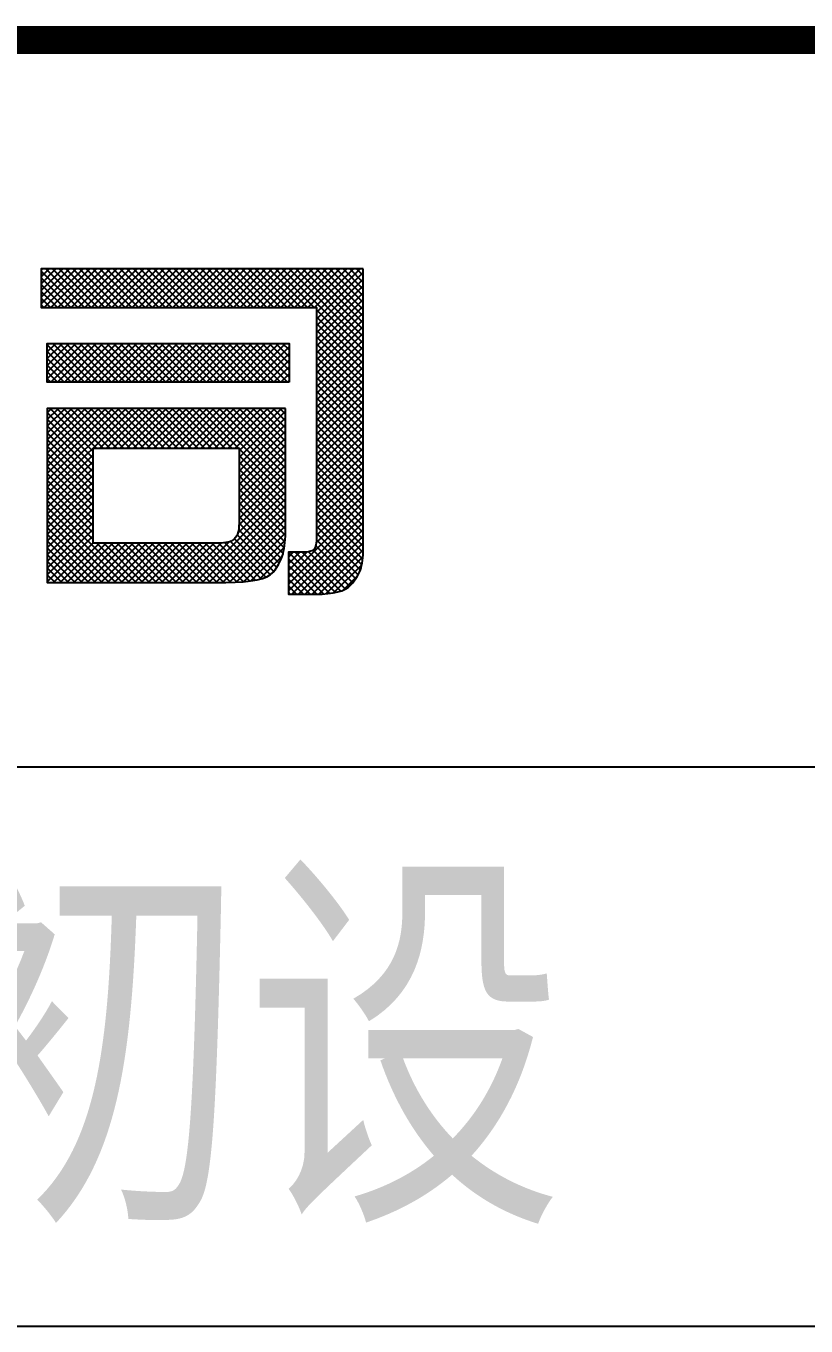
# Model space of a CAD drawing. Header units: millimetres. Extents: x -70627 to 13473, y 10065 to 69465.
# Drawn here: x 9361 to 10756, y 16765 to 19090 of the extents above; entities that cross this region are included whole.
import ezdxf
from ezdxf.enums import TextEntityAlignment as Align

# ---------------------------------------------------------------- set-up
doc = ezdxf.new("R2010")
doc.units = ezdxf.units.MM
doc.layers.add('$TD_AUDIT_GENERATED_(155)', color=7, linetype='Continuous', plot=False)
doc.layers.add('tk', color=7, linetype='Continuous')
doc.styles.add('$TD_AUDIT_GENERATED_(152)', font='', dxfattribs={"width": 0.75})
doc.styles.add('$TD_AUDIT_GENERATED_(174D)', font='', dxfattribs={"width": 0.9})
doc.styles.add('sepd_yb2', font='sepd_gbe.shx', dxfattribs={"width": 0.8, "bigfont": 'sepd_gbc.shx'})
doc.styles.add('TBZT', font='')
doc.styles.get('$TD_AUDIT_GENERATED_(152)').set_extended_font_data('SimSun')
doc.styles.get('$TD_AUDIT_GENERATED_(174D)').set_extended_font_data('SimSun')
doc.styles.get('TBZT').set_extended_font_data('SimSun')

# ---------------------------------------------------------------- blocks, each defined once
blk = doc.blocks.new('$TD_AUDIT_GENERATED_(243E)')
at = {"layer": 'tk'}
for p, q in [((829.392, 117.198), (829.415, 117.221)), ((829.392, 117.077), (829.536, 117.221)), ((829.392, 116.956), (829.657, 117.221)), ((829.392, 116.835), (829.778, 117.221)), ((829.392, 116.714), (829.899, 117.221)), ((829.392, 116.593), (830.02, 117.221)), ((830.046, 116.528), (829.392, 117.181)), ((829.448, 116.528), (830.141, 117.221)), ((830.167, 116.528), (829.473, 117.221)), ((829.568, 116.528), (830.262, 117.221)), ((830.287, 116.528), (829.594, 117.221)), ((829.689, 116.528), (830.383, 117.221)), ((830.408, 116.528), (829.715, 117.221)), ((829.81, 116.528), (830.504, 117.221)), ((830.529, 116.528), (829.836, 117.221)), ((829.931, 116.528), (830.625, 117.221)), ((830.65, 116.528), (829.957, 117.221)), ((830.052, 116.528), (830.746, 117.221)), ((830.771, 116.528), (830.078, 117.221)), ((830.173, 116.528), (830.866, 117.221)), ((830.892, 116.528), (830.199, 117.221)), ((830.294, 116.528), (830.987, 117.221)), ((831.013, 116.528), (830.319, 117.221)), ((830.415, 116.528), (831.108, 117.221)), ((831.134, 116.528), (830.44, 117.221)), ((830.536, 116.528), (831.229, 117.221)), ((831.255, 116.528), (830.561, 117.221)), ((830.657, 116.528), (831.35, 117.221)), ((831.376, 116.528), (830.682, 117.221)), ((830.778, 116.528), (831.471, 117.221)), ((831.497, 116.528), (830.803, 117.221)), ((830.898, 116.528), (831.592, 117.221)), ((831.618, 116.528), (830.924, 117.221)), ((831.019, 116.528), (831.713, 117.221)), ((831.738, 116.528), (831.045, 117.221)), ((831.14, 116.528), (831.834, 117.221)), ((831.859, 116.528), (831.166, 117.221)), ((831.261, 116.528), (831.955, 117.221)), ((831.98, 116.528), (831.287, 117.221)), ((831.382, 116.528), (832.076, 117.221)), ((832.101, 116.528), (831.408, 117.221)), ((831.503, 116.528), (832.197, 117.221)), ((832.222, 116.528), (831.529, 117.221)), ((831.624, 116.528), (832.317, 117.221)), ((832.343, 116.528), (831.65, 117.221)), ((831.745, 116.528), (832.438, 117.221)), ((832.464, 116.528), (831.77, 117.221)), ((831.866, 116.528), (832.559, 117.221)), ((832.585, 116.528), (831.891, 117.221)), ((831.987, 116.528), (832.68, 117.221)), ((832.706, 116.528), (832.012, 117.221)), ((832.108, 116.528), (832.801, 117.221)), ((832.827, 116.528), (832.133, 117.221)), ((832.229, 116.528), (832.922, 117.221)), ((832.948, 116.528), (832.254, 117.221)), ((832.349, 116.528), (833.043, 117.221)), ((833.069, 116.528), (832.375, 117.221)), ((832.47, 116.528), (833.164, 117.221)), ((833.189, 116.528), (832.496, 117.221)), ((832.591, 116.528), (833.285, 117.221)), ((833.31, 116.528), (832.617, 117.221)), ((832.712, 116.528), (833.406, 117.221)), ((833.431, 116.528), (832.738, 117.221)), ((832.833, 116.528), (833.527, 117.221)), ((833.552, 116.528), (832.859, 117.221)), ((832.954, 116.528), (833.648, 117.221)), ((833.673, 116.528), (832.98, 117.221)), ((833.075, 116.528), (833.768, 117.221)), ((833.794, 116.528), (833.101, 117.221)), ((833.196, 116.528), (833.889, 117.221)), ((833.915, 116.528), (833.221, 117.221)), ((833.317, 116.528), (834.01, 117.221)), ((834.036, 116.528), (833.342, 117.221)), ((833.438, 116.528), (834.131, 117.221)), ((834.157, 116.528), (833.463, 117.221)), ((833.559, 116.528), (834.252, 117.221)), ((834.278, 116.528), (833.584, 117.221)), ((833.68, 116.528), (834.373, 117.221)), ((835.155, 115.771), (833.705, 117.221)), ((833.8, 116.528), (834.494, 117.221)), ((835.155, 115.892), (833.826, 117.221)), ((833.921, 116.528), (834.615, 117.221)), ((835.155, 116.013), (833.947, 117.221)), ((834.042, 116.528), (834.736, 117.221)), ((835.155, 116.134), (834.068, 117.221)), ((834.163, 116.528), (834.857, 117.221)), ((835.155, 116.255), (834.189, 117.221)), ((834.284, 116.528), (834.978, 117.221)), ((835.155, 116.375), (834.31, 117.221)), ((834.319, 116.442), (835.099, 117.221)), ((835.155, 116.496), (834.431, 117.221)), ((835.155, 116.617), (834.552, 117.221)), ((835.155, 116.738), (834.672, 117.221)), ((835.155, 116.859), (834.793, 117.221)), ((835.155, 116.98), (834.914, 117.221)), ((835.155, 117.101), (835.035, 117.221)), ((829.925, 116.528), (829.392, 117.06)), ((834.319, 116.321), (835.155, 117.157)), ((834.319, 116.2), (835.155, 117.036)), ((829.804, 116.528), (829.392, 116.939)), ((829.683, 116.528), (829.392, 116.818)), ((834.319, 116.079), (835.155, 116.915)), ((834.319, 115.958), (835.155, 116.794)), ((829.562, 116.528), (829.392, 116.697)), ((829.441, 116.528), (829.392, 116.577)), ((834.319, 115.837), (835.155, 116.674)), ((834.319, 115.716), (835.155, 116.553)), ((835.155, 115.65), (834.319, 116.486)), ((834.319, 115.595), (835.155, 116.432)), ((835.155, 115.529), (834.319, 116.365)), ((834.319, 115.474), (835.155, 116.311)), ((835.155, 115.408), (834.319, 116.244)), ((834.319, 115.354), (835.155, 116.19)), ((835.155, 115.287), (834.319, 116.124)), ((834.319, 115.233), (835.155, 116.069)), ((829.502, 115.857), (829.531, 115.886)), ((829.502, 115.736), (829.652, 115.886)), ((829.502, 115.615), (829.773, 115.886)), ((829.502, 115.494), (829.894, 115.886)), ((829.502, 115.373), (830.015, 115.886)), ((829.502, 115.253), (830.136, 115.886)), ((830.169, 115.195), (829.502, 115.862)), ((829.566, 115.195), (830.257, 115.886)), ((830.29, 115.195), (829.599, 115.886)), ((829.687, 115.195), (830.378, 115.886)), ((830.411, 115.195), (829.72, 115.886)), ((829.808, 115.195), (830.498, 115.886)), ((830.532, 115.195), (829.841, 115.886)), ((829.929, 115.195), (830.619, 115.886)), ((830.653, 115.195), (829.962, 115.886)), ((830.05, 115.195), (830.74, 115.886)), ((830.773, 115.195), (830.083, 115.886)), ((830.171, 115.195), (830.861, 115.886)), ((830.894, 115.195), (830.204, 115.886)), ((830.292, 115.195), (830.982, 115.886)), ((831.015, 115.195), (830.325, 115.886)), ((830.413, 115.195), (831.103, 115.886)), ((831.136, 115.195), (830.446, 115.886)), ((830.533, 115.195), (831.224, 115.886)), ((831.257, 115.195), (830.567, 115.886)), ((830.654, 115.195), (831.345, 115.886)), ((831.378, 115.195), (830.688, 115.886)), ((830.775, 115.195), (831.466, 115.886)), ((831.499, 115.195), (830.808, 115.886)), ((830.896, 115.195), (831.587, 115.886)), ((831.62, 115.195), (830.929, 115.886)), ((831.017, 115.195), (831.708, 115.886)), ((831.741, 115.195), (831.05, 115.886)), ((831.138, 115.195), (831.828, 115.886)), ((831.862, 115.195), (831.171, 115.886)), ((831.259, 115.195), (831.949, 115.886)), ((831.983, 115.195), (831.292, 115.886)), ((831.38, 115.195), (832.07, 115.886)), ((832.104, 115.195), (831.413, 115.886)), ((831.501, 115.195), (832.191, 115.886)), ((832.224, 115.195), (831.534, 115.886)), ((831.622, 115.195), (832.312, 115.886)), ((832.345, 115.195), (831.655, 115.886)), ((831.743, 115.195), (832.433, 115.886)), ((832.466, 115.195), (831.776, 115.886)), ((831.864, 115.195), (832.554, 115.886)), ((832.587, 115.195), (831.897, 115.886)), ((831.984, 115.195), (832.675, 115.886)), ((832.708, 115.195), (832.018, 115.886)), ((832.105, 115.195), (832.796, 115.886)), ((832.829, 115.195), (832.139, 115.886)), ((832.226, 115.195), (832.917, 115.886)), ((832.95, 115.195), (832.259, 115.886)), ((832.347, 115.195), (833.038, 115.886)), ((833.071, 115.195), (832.38, 115.886)), ((832.468, 115.195), (833.159, 115.886)), ((833.192, 115.195), (832.501, 115.886)), ((832.589, 115.195), (833.279, 115.886)), ((833.313, 115.195), (832.622, 115.886)), ((832.71, 115.195), (833.4, 115.886)), ((833.434, 115.195), (832.743, 115.886)), ((832.831, 115.195), (833.521, 115.886)), ((833.554, 115.195), (832.864, 115.886)), ((832.952, 115.195), (833.642, 115.886)), ((833.675, 115.195), (832.985, 115.886)), ((833.073, 115.195), (833.763, 115.886)), ((833.796, 115.195), (833.106, 115.886)), ((833.194, 115.195), (833.827, 115.828)), ((833.827, 115.286), (833.227, 115.886)), ((833.827, 115.407), (833.348, 115.886)), ((833.827, 115.528), (833.469, 115.886)), ((833.827, 115.649), (833.59, 115.886)), ((833.827, 115.77), (833.71, 115.886)), ((835.155, 115.166), (834.319, 116.003)), ((834.319, 115.112), (835.155, 115.948)), ((835.155, 115.045), (834.319, 115.882)), ((834.319, 114.991), (835.155, 115.827)), ((830.048, 115.195), (829.502, 115.741)), ((829.927, 115.195), (829.502, 115.62)), ((833.315, 115.195), (833.827, 115.707)), ((833.435, 115.195), (833.827, 115.586)), ((835.155, 114.924), (834.319, 115.761)), ((834.319, 114.87), (835.155, 115.706)), ((835.155, 114.804), (834.319, 115.64)), ((834.319, 114.749), (835.155, 115.585)), ((829.806, 115.195), (829.502, 115.499)), ((829.685, 115.195), (829.502, 115.378)), ((833.556, 115.195), (833.827, 115.466)), ((833.677, 115.195), (833.827, 115.345)), ((835.155, 114.683), (834.319, 115.519)), ((834.319, 114.628), (835.155, 115.464)), ((835.155, 114.562), (834.319, 115.398)), ((834.319, 114.507), (835.155, 115.343)), ((829.564, 115.195), (829.502, 115.257)), ((833.798, 115.195), (833.827, 115.224)), ((835.155, 114.441), (834.319, 115.277)), ((834.319, 114.386), (835.155, 115.223)), ((835.155, 114.32), (834.319, 115.156)), ((834.319, 114.265), (835.155, 115.102)), ((835.155, 114.199), (834.319, 115.035)), ((834.319, 114.144), (835.155, 114.981)), ((835.155, 114.078), (834.319, 114.914)), ((834.319, 114.023), (835.155, 114.86)), ((829.502, 114.648), (829.58, 114.725)), ((829.502, 114.527), (829.701, 114.725)), ((829.502, 114.406), (829.822, 114.725)), ((829.502, 114.285), (829.942, 114.725)), ((829.502, 114.164), (830.063, 114.725)), ((829.502, 114.043), (830.184, 114.725)), ((829.502, 113.922), (830.305, 114.725)), ((829.502, 113.802), (830.426, 114.725)), ((829.502, 113.681), (830.547, 114.725)), ((829.502, 113.56), (830.668, 114.725)), ((829.502, 113.439), (830.789, 114.725)), ((829.502, 113.318), (830.91, 114.725)), ((829.502, 113.197), (831.031, 114.725)), ((830.322, 113.833), (829.502, 114.653)), ((830.322, 113.954), (829.551, 114.725)), ((830.382, 114.015), (829.672, 114.725)), ((830.503, 114.015), (829.792, 114.725)), ((830.623, 114.015), (829.913, 114.725)), ((830.744, 114.015), (830.034, 114.725)), ((830.865, 114.015), (830.155, 114.725)), ((830.986, 114.015), (830.276, 114.725)), ((831.107, 114.015), (830.397, 114.725)), ((830.442, 114.015), (831.152, 114.725)), ((831.228, 114.015), (830.518, 114.725)), ((830.563, 114.015), (831.273, 114.725)), ((831.349, 114.015), (830.639, 114.725)), ((830.683, 114.015), (831.393, 114.725)), ((831.47, 114.015), (830.76, 114.725)), ((830.804, 114.015), (831.514, 114.725)), ((831.591, 114.015), (830.881, 114.725)), ((830.925, 114.015), (831.635, 114.725)), ((831.712, 114.015), (831.002, 114.725)), ((831.046, 114.015), (831.756, 114.725)), ((831.833, 114.015), (831.123, 114.725)), ((831.167, 114.015), (831.877, 114.725)), ((831.953, 114.015), (831.243, 114.725)), ((831.288, 114.015), (831.998, 114.725)), ((832.074, 114.015), (831.364, 114.725)), ((831.409, 114.015), (832.119, 114.725)), ((832.195, 114.015), (831.485, 114.725)), ((831.53, 114.015), (832.24, 114.725)), ((832.316, 114.015), (831.606, 114.725)), ((831.651, 114.015), (832.361, 114.725)), ((832.437, 114.015), (831.727, 114.725)), ((831.772, 114.015), (832.482, 114.725)), ((832.558, 114.015), (831.848, 114.725)), ((831.893, 114.015), (832.603, 114.725)), ((832.679, 114.015), (831.969, 114.725)), ((832.014, 114.015), (832.724, 114.725)), ((832.8, 114.015), (832.09, 114.725)), ((832.134, 114.015), (832.844, 114.725)), ((832.921, 114.015), (832.211, 114.725)), ((832.255, 114.015), (832.965, 114.725)), ((833.765, 113.292), (832.332, 114.725)), ((832.376, 114.015), (833.086, 114.725)), ((833.765, 113.413), (832.453, 114.725)), ((832.497, 114.015), (833.207, 114.725)), ((833.765, 113.534), (832.574, 114.725)), ((832.618, 114.015), (833.328, 114.725)), ((833.765, 113.655), (832.694, 114.725)), ((832.739, 114.015), (833.449, 114.725)), ((833.765, 113.776), (832.815, 114.725)), ((832.86, 114.015), (833.57, 114.725)), ((832.932, 113.966), (833.691, 114.725)), ((832.932, 113.845), (833.765, 114.678)), ((833.765, 113.897), (832.936, 114.725)), ((833.765, 114.018), (833.057, 114.725)), ((833.765, 114.139), (833.178, 114.725)), ((833.765, 114.259), (833.299, 114.725)), ((833.765, 114.38), (833.42, 114.725)), ((833.765, 114.501), (833.541, 114.725)), ((833.765, 114.622), (833.662, 114.725)), ((835.155, 113.957), (834.319, 114.793)), ((834.319, 113.903), (835.155, 114.739)), ((835.155, 113.836), (834.319, 114.673)), ((830.322, 113.712), (829.502, 114.532)), ((830.322, 113.591), (829.502, 114.411)), ((832.932, 113.725), (833.765, 114.557)), ((832.932, 113.604), (833.765, 114.437)), ((834.319, 113.782), (835.155, 114.618)), ((835.155, 113.715), (834.319, 114.552)), ((834.319, 113.661), (835.155, 114.497)), ((835.155, 113.594), (834.319, 114.431)), ((830.322, 113.47), (829.502, 114.29)), ((830.322, 113.349), (829.502, 114.169)), ((832.932, 113.483), (833.765, 114.316)), ((832.932, 113.362), (833.765, 114.195)), ((834.319, 113.54), (835.155, 114.376)), ((835.155, 113.473), (834.319, 114.31)), ((834.319, 113.419), (835.155, 114.255)), ((835.155, 113.353), (834.319, 114.189)), ((830.322, 113.228), (829.502, 114.048)), ((830.322, 113.107), (829.502, 113.927)), ((832.932, 113.241), (833.765, 114.074)), ((833.765, 113.171), (832.932, 114.004)), ((832.932, 113.12), (833.765, 113.953)), ((834.319, 113.298), (835.155, 114.134)), ((835.155, 113.232), (834.319, 114.068)), ((834.319, 113.177), (835.155, 114.013)), ((835.155, 113.111), (834.319, 113.947)), ((829.502, 113.076), (830.322, 113.896)), ((830.322, 112.986), (829.502, 113.806)), ((829.502, 112.955), (830.322, 113.775)), ((833.765, 113.05), (832.932, 113.883)), ((832.932, 112.999), (833.765, 113.832)), ((833.765, 112.929), (832.932, 113.762)), ((832.932, 112.878), (833.765, 113.711)), ((834.319, 113.056), (835.155, 113.892)), ((835.155, 112.99), (834.319, 113.826)), ((834.319, 112.935), (835.155, 113.772)), ((835.155, 112.869), (834.319, 113.705)), ((830.322, 112.865), (829.502, 113.685)), ((829.502, 112.834), (830.322, 113.654)), ((830.322, 112.744), (829.502, 113.564)), ((829.502, 112.713), (830.322, 113.533)), ((832.931, 112.636), (833.765, 113.469)), ((833.765, 112.808), (832.932, 113.641)), ((832.932, 112.757), (833.765, 113.59)), ((833.765, 112.688), (832.932, 113.52)), ((834.319, 112.814), (835.155, 113.651)), ((835.155, 112.748), (834.319, 113.584)), ((834.319, 112.693), (835.155, 113.53)), ((835.155, 112.627), (834.319, 113.463)), ((830.322, 112.623), (829.502, 113.443)), ((829.502, 112.592), (830.322, 113.412)), ((830.322, 112.503), (829.502, 113.323)), ((829.502, 112.471), (830.322, 113.292)), ((832.911, 112.495), (833.765, 113.348)), ((833.764, 112.567), (832.932, 113.4)), ((833.76, 112.45), (832.932, 113.279)), ((834.319, 112.572), (835.155, 113.409)), ((835.155, 112.506), (834.319, 113.342)), ((834.319, 112.452), (835.155, 113.288)), ((830.322, 112.382), (829.502, 113.202)), ((829.502, 112.351), (830.322, 113.171)), ((830.97, 111.613), (829.502, 113.081)), ((829.502, 112.23), (830.322, 113.05)), ((832.151, 111.613), (833.765, 113.227)), ((832.272, 111.613), (833.765, 113.106)), ((833.752, 112.338), (832.932, 113.158)), ((833.739, 112.23), (832.932, 113.037)), ((833.814, 111.704), (835.155, 113.046)), ((834.312, 112.324), (835.155, 113.167)), ((835.155, 112.385), (834.319, 113.222)), ((835.155, 112.264), (834.319, 113.101)), ((830.849, 111.613), (829.502, 112.96)), ((829.502, 112.109), (830.322, 112.929)), ((830.728, 111.613), (829.502, 112.839)), ((829.502, 111.988), (830.322, 112.808)), ((832.393, 111.613), (833.765, 112.986)), ((832.514, 111.613), (833.765, 112.865)), ((833.72, 112.128), (832.932, 112.916)), ((833.69, 112.037), (832.932, 112.795)), ((833.814, 111.583), (835.155, 112.925)), ((833.814, 111.462), (835.155, 112.804)), ((835.152, 112.147), (834.319, 112.98)), ((835.143, 112.035), (834.319, 112.859)), ((830.607, 111.613), (829.502, 112.718)), ((829.502, 111.867), (830.322, 112.687)), ((830.486, 111.613), (829.502, 112.597)), ((829.502, 111.746), (830.322, 112.566)), ((832.635, 111.613), (833.765, 112.744)), ((832.756, 111.614), (833.765, 112.623)), ((833.605, 111.88), (832.925, 112.56)), ((833.651, 111.955), (832.932, 112.674)), ((833.875, 111.403), (835.155, 112.683)), ((833.996, 111.403), (835.155, 112.562)), ((835.127, 111.93), (834.319, 112.738)), ((835.102, 111.834), (834.319, 112.617)), ((830.365, 111.613), (829.502, 112.476)), ((829.502, 111.625), (830.322, 112.445)), ((830.244, 111.613), (829.502, 112.355)), ((829.612, 111.613), (830.322, 112.324)), ((829.733, 111.613), (830.433, 112.314)), ((829.854, 111.613), (830.554, 112.314)), ((829.974, 111.613), (830.675, 112.314)), ((830.095, 111.613), (830.796, 112.314)), ((830.216, 111.613), (830.917, 112.314)), ((830.337, 111.613), (831.038, 112.314)), ((831.091, 111.613), (830.39, 112.314)), ((830.458, 111.613), (831.158, 112.314)), ((831.211, 111.613), (830.511, 112.314)), ((830.579, 111.613), (831.279, 112.314)), ((831.332, 111.613), (830.632, 112.314)), ((830.7, 111.613), (831.4, 112.314)), ((831.453, 111.613), (830.753, 112.314)), ((830.821, 111.613), (831.521, 112.314)), ((831.574, 111.613), (830.874, 112.314)), ((830.942, 111.613), (831.642, 112.314)), ((831.695, 111.613), (830.995, 112.314)), ((831.063, 111.613), (831.763, 112.314)), ((831.816, 111.613), (831.116, 112.314)), ((831.184, 111.613), (831.884, 112.314)), ((831.937, 111.613), (831.237, 112.314)), ((831.305, 111.613), (832.005, 112.314)), ((832.058, 111.613), (831.358, 112.314)), ((831.425, 111.613), (832.126, 112.314)), ((832.179, 111.613), (831.478, 112.314)), ((831.546, 111.613), (832.247, 112.314)), ((832.3, 111.613), (831.599, 112.314)), ((831.667, 111.613), (832.368, 112.314)), ((832.421, 111.613), (831.72, 112.314)), ((831.788, 111.613), (832.489, 112.314)), ((832.542, 111.613), (831.841, 112.314)), ((831.909, 111.613), (832.613, 112.317)), ((832.662, 111.613), (831.962, 112.314)), ((832.03, 111.613), (832.754, 112.337)), ((832.783, 111.614), (832.083, 112.314)), ((832.9, 111.618), (832.204, 112.314)), ((833.013, 111.625), (832.325, 112.314)), ((833.123, 111.637), (832.446, 112.314)), ((833.227, 111.654), (832.566, 112.315)), ((833.325, 111.677), (832.678, 112.323)), ((833.414, 111.708), (832.778, 112.345)), ((833.492, 111.751), (832.85, 112.393)), ((832.88, 111.617), (833.763, 112.5)), ((833.554, 111.81), (832.9, 112.464)), ((833.009, 111.625), (833.755, 112.371)), ((834.117, 111.403), (835.155, 112.441)), ((834.238, 111.403), (835.155, 112.321)), ((835.019, 111.675), (834.317, 112.377)), ((835.065, 111.75), (834.319, 112.496)), ((830.123, 111.613), (829.502, 112.234)), ((830.002, 111.613), (829.502, 112.113)), ((833.145, 111.64), (833.74, 112.235)), ((833.294, 111.668), (833.706, 112.08)), ((833.814, 111.825), (834.143, 112.155)), ((833.814, 112.067), (833.898, 112.152)), ((833.814, 111.946), (834.019, 112.152)), ((834.553, 111.416), (833.817, 112.152)), ((834.657, 111.433), (833.938, 112.152)), ((834.752, 111.459), (834.059, 112.152)), ((834.837, 111.495), (834.172, 112.159)), ((834.909, 111.544), (834.259, 112.193)), ((834.967, 111.607), (834.302, 112.271)), ((834.359, 111.403), (835.154, 112.198)), ((834.486, 111.41), (835.147, 112.07)), ((829.881, 111.613), (829.502, 111.992)), ((829.761, 111.613), (829.502, 111.872)), ((834.441, 111.407), (833.814, 112.034)), ((834.324, 111.403), (833.814, 111.913)), ((834.624, 111.427), (835.128, 111.93)), ((829.64, 111.613), (829.502, 111.751)), ((829.519, 111.613), (829.502, 111.63)), ((833.518, 111.772), (833.537, 111.791)), ((834.203, 111.403), (833.814, 111.792)), ((834.082, 111.403), (833.814, 111.672)), ((834.792, 111.473), (835.061, 111.742)), ((833.961, 111.403), (833.814, 111.551)), ((833.84, 111.403), (833.814, 111.43)), ((720.24, 108.314), (860.24, 108.314)), ((720.24, 98.314), (860.24, 98.314))]:
    blk.add_line(p, q, dxfattribs=at)
at = {"layer": 'tk', "const_width": 0.5}
blk.add_lwpolyline([(720.24, 121.314), (860.24, 121.314)], dxfattribs=at)
at = {"layer": 'tk', "color": 7}
blk.add_lwpolyline([(833.827, 115.195), (829.502, 115.195), (829.502, 115.886), (833.827, 115.886)], close=True, dxfattribs=at)
for points, knots in [([(835.155, 117.221), (835.155, 117.221), (835.155, 112.285), (835.155, 112.285), (835.155, 112.114), (835.142, 111.977), (835.115, 111.875), (835.088, 111.772), (835.025, 111.668), (834.927, 111.562), (834.828, 111.456), (834.622, 111.403), (834.306, 111.403), (834.306, 111.403), (833.814, 111.403), (833.814, 111.403), (833.814, 111.403), (833.814, 112.152), (833.814, 112.152), (833.814, 112.152), (834.079, 112.152), (834.079, 112.152), (834.17, 112.152), (834.233, 112.168), (834.267, 112.2), (834.302, 112.233), (834.319, 112.316), (834.319, 112.45), (834.319, 112.45), (834.319, 116.528), (834.319, 116.528), (834.319, 116.528), (829.392, 116.528), (829.392, 116.528), (829.392, 116.528), (829.392, 117.221), (829.392, 117.221), (829.392, 117.221), (835.155, 117.221), (835.155, 117.221)], [0, 0, 0, 0, 1, 1, 1, 2, 2, 2, 3, 3, 3, 4, 4, 4, 5, 5, 5, 6, 6, 6, 7, 7, 7, 8, 8, 8, 9, 9, 9, 10, 10, 10, 11, 11, 11, 12, 12, 12, 13, 13, 13, 13]), ([(833.765, 114.725), (833.765, 114.725), (833.765, 112.625), (833.765, 112.625), (833.765, 112.452), (833.753, 112.301), (833.729, 112.171), (833.705, 112.041), (833.643, 111.916), (833.541, 111.795), (833.439, 111.674), (833.158, 111.613), (832.695, 111.613), (832.695, 111.613), (829.502, 111.613), (829.502, 111.613), (829.502, 111.613), (829.502, 114.725), (829.502, 114.725), (829.502, 114.725), (833.765, 114.725), (833.765, 114.725)], [0, 0, 0, 0, 1, 1, 1, 2, 2, 2, 3, 3, 3, 4, 4, 4, 5, 5, 5, 6, 6, 6, 7, 7, 7, 7]), ([(830.322, 114.015), (830.322, 114.015), (830.322, 112.314), (830.322, 112.314), (830.322, 112.314), (832.491, 112.314), (832.491, 112.314), (832.657, 112.314), (832.764, 112.33), (832.81, 112.361), (832.857, 112.392), (832.889, 112.431), (832.906, 112.479), (832.923, 112.526), (832.932, 112.592), (832.932, 112.677), (832.932, 112.677), (832.932, 114.015), (832.932, 114.015), (832.932, 114.015), (830.322, 114.015), (830.322, 114.015)], [0, 0, 0, 0, 1, 1, 1, 2, 2, 2, 3, 3, 3, 4, 4, 4, 5, 5, 5, 6, 6, 6, 7, 7, 7, 7])]:
    blk.add_open_spline(points, degree=3, knots=knots, dxfattribs=at)
at = {"layer": '$TD_AUDIT_GENERATED_(155)', "style": 'sepd_yb2', "flags": 1}
for tag, p in [('{LZCO-CB-W70-H36}', (140.29, 41.239)), ('{LZCO-ZZ-W63-H35-D10}', (528.732, 41.314))]:
    blk.add_attdef(tag, text='', height=4, dxfattribs=at).set_placement(p, align=Align.BOTTOM_RIGHT)
at = {"layer": 'tk', "style": 'sepd_yb2'}
for tag, height, p in [('\\M+5B9A4\\M+5B3CC1', 4, (779.701, 105.963)), ('\\M+5B9A4\\M+5B3CC', 6, (779.26, 103.628)), ('\\M+5BDD7\\M+5B6CE', 6, (833.055, 103.164)), ('\\M+5B9A4\\M+5B3CC2', 4, (779.111, 101.376)), ('\\M+5CDBC\\M+5C3FB1', 6, (820.24, 78.314)), ('\\M+5CDBC\\M+5C3FB', 6, (820.24, 74.314)), ('\\M+5CDBC\\M+5C3FB2', 6, (820.24, 70.314)), ('\\M+5B1C8\\M+5C0FD', 5, (740.374, 45.814)), ('\\M+5C8D5\\M+5C6DA', 5, (770.167, 45.814)), ('\\M+5CDBC\\M+5BAC5', 5, (827.283, 46.043))]:
    blk.add_attdef(tag, text='', height=height, dxfattribs=at).set_placement(p, align=Align.MIDDLE_CENTER)
at = {"layer": 'tk', "flags": 3}
for tag, height, style, width, p in [('N\\M+5C5FA\\M+5D7BC_T6_H7', 2, '$TD_AUDIT_GENERATED_(174D)', 0.8, (758.174, 93.994)), ('N\\M+5C5FA\\M+5D7BC\\M+5C8D5\\M+5C6DA_T5_H1.5', 1.5, 'TBZT', 0.65, (774.043, 93.959)), ('N\\M+5C9F3\\M+5BACB\\M+5D2BB_T6_H7', 2, '$TD_AUDIT_GENERATED_(174D)', 0.8, (758.174, 85.994)), ('N\\M+5C9F3\\M+5BACB\\M+5D2BB\\M+5C8D5\\M+5C6DA_T5_H1.5', 1.5, 'TBZT', 0.65, (774.053, 86.151)), ('N\\M+5C9F3\\M+5BACB\\M+5B6FE_T6_H7', 2, '$TD_AUDIT_GENERATED_(174D)', 0.8, (758.174, 77.994)), ('N\\M+5C9F3\\M+5BACB\\M+5B6FE\\M+5C8D5\\M+5C6DA_T5_H1.5', 1.5, 'TBZT', 0.65, (773.934, 78.115)), ('N\\M+5D0A3\\M+5BACB_T6_H7', 2, '$TD_AUDIT_GENERATED_(174D)', 0.8, (758.284, 69.994)), ('N\\M+5D0A3\\M+5BACB\\M+5C8D5\\M+5C6DA_T5_H1.5', 1.5, 'TBZT', 0.65, (773.939, 69.851)), ('N\\M+5C9E8\\M+5BCC6_T6_H7', 2, '$TD_AUDIT_GENERATED_(174D)', 0.8, (758.174, 61.994)), ('N\\M+5C9E8\\M+5BCC6\\M+5C8D5\\M+5C6DA_T5_H1.5', 1.5, 'TBZT', 0.65, (773.501, 62.194)), ('N\\M+5D6C6\\M+5CDBC_T6_H7', 2, '$TD_AUDIT_GENERATED_(174D)', 0.8, (758.065, 53.994)), ('N\\M+5D6C6\\M+5CDBC\\M+5C8D5\\M+5C6DA_T5_H1.5', 1.5, 'TBZT', 0.65, (773.61, 54.099))]:
    blk.add_attdef(tag, text='', height=height, dxfattribs=dict(at, style=style, width=width)).set_placement(p, align=Align.MIDDLE_CENTER)
at = {"layer": 'tk', "style": '$TD_AUDIT_GENERATED_(152)', "width": 0.8, "flags": 3}
for tag, p in [('LZCO_NCB-W70-H36_T7', (143.799, 77.314)), ('LZCO_NZZ-W63-H35_T7', (528.732, 76.314))]:
    blk.add_attdef(tag, text='', height=3, dxfattribs=at).set_placement(p, align=Align.TOP_RIGHT)
blk.add_attdef('LZHQINS_N5__0__\\M+5BBE1\\M+5C7A9\\M+5C0B8.DWG__0__1_T8', text='', height=3, dxfattribs=at).set_placement((720.24, 41.314), align=Align.BOTTOM_RIGHT)
blk.add_attdef('LZFRAME', (812.741, 35.318), '', height=3, dxfattribs=at)

msp = doc.modelspace()

# ---------------------------------------------------------------- block references
ref = msp.add_blockref('$TD_AUDIT_GENERATED_(243E)', (-73551.3, 6933.7), dxfattribs=dict(xscale=100, yscale=100, zscale=100))
ref.add_attrib('\\M+5BDD7\\M+5B6CE', '\\M+5B3F5\\M+5C9E8', dxfattribs={"layer": 'tk', "height": 600, "style": 'sepd_yb2'}).set_placement((9754.2, 17250.1), align=Align.MIDDLE_CENTER)

doc.saveas('drawing.dxf')
